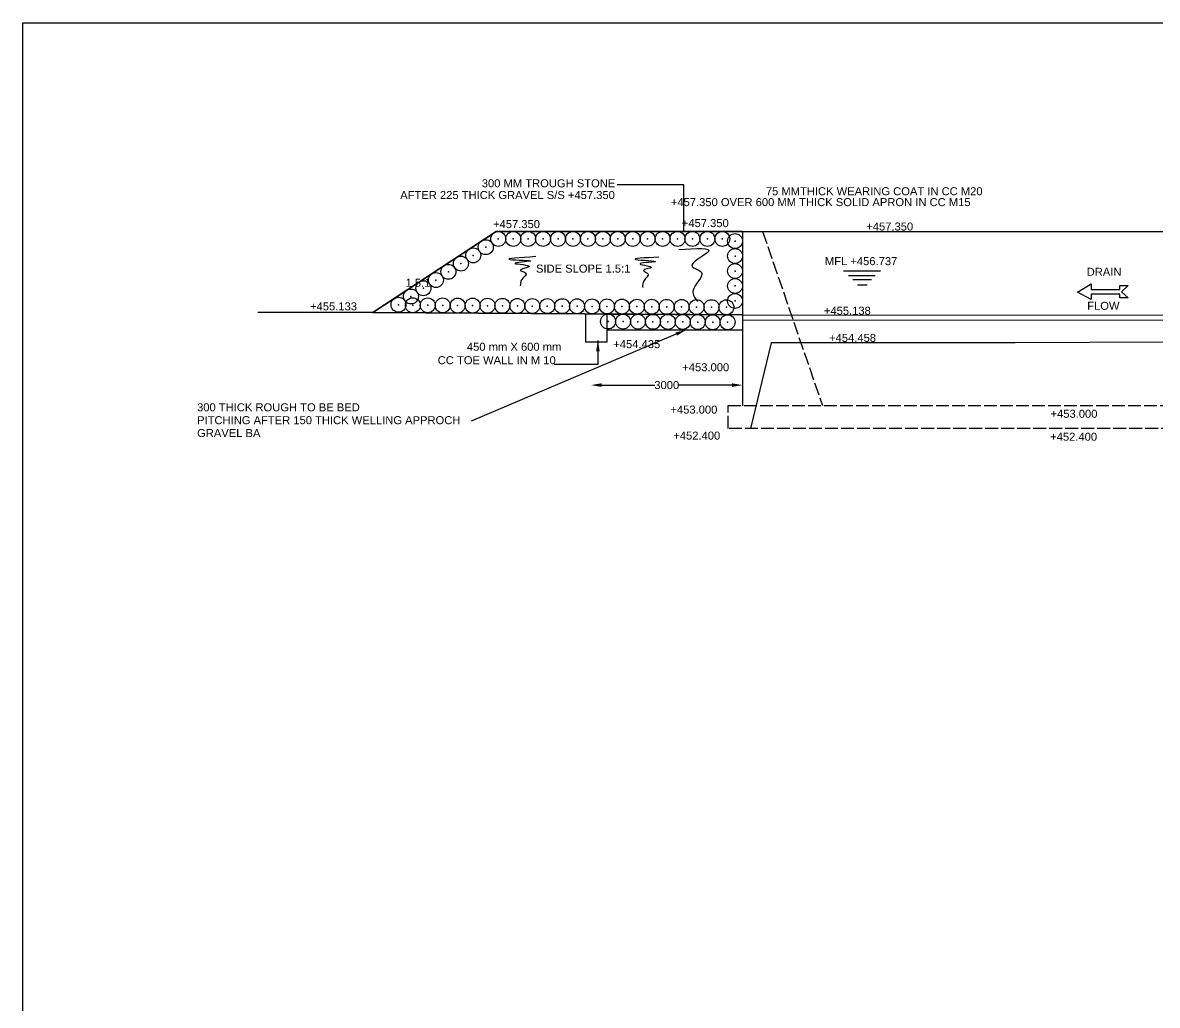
# Model space of a CAD drawing. Header units: millimetres. Extents: x -53212789 to -53204060, y 22133379 to 22139062.
# Drawn here: x -53212789 to -53210662, y 22136955 to 22138796 of the extents above; entities that cross this region are included whole.
import ezdxf

# ---------------------------------------------------------------- set-up
doc = ezdxf.new("R2010")
doc.units = ezdxf.units.MM
doc.header["$MEASUREMENT"] = 0
doc.header["$PDMODE"] = 32
doc.header["$PDSIZE"] = 28
doc.linetypes.add('ACAD_ISO02W100', pattern=[15, 12, -3])
doc.layers.add('DRAWING', color=2, linetype='Continuous')
doc.layers.add('TEXT', color=7, linetype='Continuous')
doc.styles.get("Standard").update_dxf_attribs({"font": 'arial.ttf', "height": 15})
doc.dimstyles.get("Standard").update_dxf_attribs({"dimtxt": 20, "dimasz": 20, "dimexe": 0.18, "dimexo": 0.0625, "dimgap": 0.09, "dimtad": 0, "dimdec": 0, "dimzin": 0, "dimdsep": 46, "dimtxsty": 'Standard', "dimcen": 0.09, "dimse1": 1, "dimse2": 1, "dimadec": 0, "dimazin": 0, "dimtfac": 1, "dimtdec": 0, "dimtofl": 0, "dimtmove": 0, "dimatfit": 3, "dimfxl": 1, "dimtolj": 1, "dimtzin": 0, "dimarcsym": 0})

# ---------------------------------------------------------------- blocks, each defined once
blk = doc.blocks.new('*D57')
at = {"layer": 'Defpoints', "color": 0, "transparency": 16777216}
for p in [(-53211723.9, 22138144.6), (-53211439.5, 22138144.6), (-53211439.5, 22138116.9)]:
    blk.add_point(p, dxfattribs=at)
at = {"layer": 'TEXT', "color": 0, "lineweight": -2, "transparency": 16777216}
for p, q in [((-53211703.9, 22138116.9), (-53211604.2, 22138116.9)), ((-53211459.5, 22138116.9), (-53211559.3, 22138116.9))]:
    blk.add_line(p, q, dxfattribs=at)
at = {"layer": 'TEXT', "color": 0, "transparency": 16777216}
for points in [[(-53211703.9, 22138120.3), (-53211703.9, 22138113.6), (-53211723.9, 22138116.9)], [(-53211459.5, 22138120.3), (-53211459.5, 22138113.6), (-53211439.5, 22138116.9)]]:
    blk.add_solid(points, dxfattribs=at)
at = {"layer": 'TEXT', "color": 0, "transparency": 16777216, "insert": (-53211581.7, 22138116.9), "char_height": 15, "attachment_point": 5}
blk.add_mtext('\\A1;3000', dxfattribs=at)

msp = doc.modelspace()

# ---------------------------------------------------------------- linework, layer by layer
at = {"layer": 'DRAWING', "color": 0}
for points in [[(-53211439.5, 22138405), (-53209907.3, 22138405), (-53209907.3, 22138390), (-53209800.7, 22138390), (-53209800.7, 22138393.9), (-53207873.6, 22138393.9), (-53207873.6, 22138431.8), (-53207007.5, 22138431.8), (-53206988.3, 22138450.9), (-53206511.9, 22138450.9), (-53206415.2, 22138357.6), (-53205970.1, 22138357.6)], [(-53211439.5, 22138248.5), (-53206890.1, 22138248.1), (-53206890.1, 22138450.9)], [(-53211439.5, 22138405), (-53211901.7, 22138405), (-53212132.5, 22138252.9), (-53212348.1, 22138252.9)], [(-53212132.5, 22138252.9), (-53211901.7, 22138405), (-53211439.5, 22138405), (-53211439.5, 22138248.5), (-53212132.5, 22138252.9)], [(-53211439.5, 22138405), (-53211439.5, 22138078.2)], [(-53211250.1, 22138331.2), (-53211180.9, 22138331.2)], [(-53211241.1, 22138322.2), (-53211191.1, 22138322.2)], [(-53211233.1, 22138314.5), (-53211198, 22138314.5)], [(-53211224, 22138304.9), (-53211206, 22138304.9)], [(-53212132.5, 22138252.9), (-53211439.5, 22138248.5)], [(-53211733.9, 22138250.3), (-53211733.9, 22138198.3), (-53211693.4, 22138198.3), (-53211693.1, 22138250.1)], [(-53211693.1, 22138250.1), (-53211439.5, 22138248.5)], [(-53211439.5, 22138238.3), (-53206890.1, 22138241.1)], [(-53211693.3, 22138220.4), (-53211439.5, 22138220.4)], [(-53210928.7, 22138196.1), (-53211385.7, 22138196.1), (-53211424.9, 22138035.3)], [(-53209951.2, 22138200.6), (-53210928.7, 22138196.1)]]:
    msp.add_lwpolyline(points, dxfattribs=at)
at = {"layer": 'DRAWING', "color": 0, "linetype": 'ACAD_ISO02W100', "ltscale": 2}
for points in [[(-53211402, 22138405), (-53211289.9, 22138078.6)], [(-53210000.7, 22138035.3), (-53211466.7, 22138035.3), (-53211466.7, 22138078.6), (-53209987.2, 22138078.6)]]:
    msp.add_lwpolyline(points, dxfattribs=at)
at = {"layer": 'DRAWING', "color": 0}
for points in [[(-53211558.8, 22138370.8), (-53211504.3, 22138366.2), (-53211533.8, 22138339), (-53211517.2, 22138329.2), (-53211532.6, 22138292.9), (-53211524.1, 22138273.8)], [(-53211827.3, 22138357.7), (-53211875.3, 22138352.2), (-53211837.3, 22138349.4), (-53211866.4, 22138345), (-53211839.6, 22138339), (-53211856.6, 22138331.8), (-53211845.6, 22138326.9), (-53211853.7, 22138314), (-53211856.2, 22138302.7)], [(-53211596.4, 22138356.5), (-53211639.5, 22138352.4), (-53211603.2, 22138348), (-53211631.8, 22138343.8), (-53211610.5, 22138337.2), (-53211625.5, 22138331.9), (-53211617.1, 22138325.6), (-53211624.3, 22138313.2), (-53211626.8, 22138299.8)]]:
    msp.add_spline(points, degree=3, dxfattribs=at)
for p in [(-53211897.5, 22138390.8), (-53211869.5, 22138390.9), (-53211841.5, 22138390.9), (-53211813.5, 22138390.9), (-53211785.5, 22138390.9), (-53211757.5, 22138390.9), (-53211729.5, 22138390.9), (-53211701.5, 22138390.9), (-53211673.5, 22138390.9), (-53211645.5, 22138390.9), (-53211617.5, 22138390.9), (-53211589.5, 22138390.9), (-53211561.5, 22138390.9), (-53211533.5, 22138390.9), (-53211505.5, 22138390.9), (-53211477.5, 22138390.9), (-53211453.7, 22138386.7), (-53211944.3, 22138360), (-53211920.9, 22138375.4), (-53211453.7, 22138358.7), (-53211967.6, 22138344.6), (-53211991, 22138329.2), (-53211453.7, 22138330.7), (-53212037.8, 22138298.4), (-53212014.4, 22138313.8), (-53211453.7, 22138302.7), (-53212061.2, 22138283), (-53211453.7, 22138274.7), (-53212084.5, 22138267.5), (-53212057.7, 22138266.6), (-53212029.7, 22138266.4), (-53212001.7, 22138266.2), (-53211973.7, 22138266), (-53211945.7, 22138265.9), (-53211917.7, 22138265.7), (-53211889.7, 22138265.5), (-53211861.7, 22138265.3), (-53211833.7, 22138265.1), (-53211805.7, 22138265), (-53211777.7, 22138264.8), (-53211749.7, 22138264.6), (-53211721.7, 22138264.4), (-53211693.7, 22138264.3), (-53211665.7, 22138264.1), (-53211637.7, 22138263.9), (-53211609.8, 22138263.7), (-53211581.8, 22138263.6), (-53211553.8, 22138263.4), (-53211525.8, 22138263.2), (-53211497.8, 22138263), (-53211469.8, 22138262.8), (-53211691.6, 22138236.1), (-53211663.6, 22138235.9), (-53211635.6, 22138235.7), (-53211607.6, 22138235.5), (-53211579.6, 22138235.4), (-53211551.6, 22138235.2), (-53211523.6, 22138235), (-53211495.6, 22138234.8), (-53211467.6, 22138234.7)]:
    msp.add_point(p, dxfattribs=at)
at = {"layer": 'TEXT', "color": 0}
msp.add_lwpolyline([(-53204221, 22133378.6), (-53212789, 22133378.6), (-53212789, 22138796), (-53204221, 22138796)], close=True, dxfattribs=at)
at = {"layer": 'TEXT'}
msp.add_lwpolyline([(-53211549.4, 22138405), (-53211549.4, 22138491.9), (-53211674.5, 22138491.9)], dxfattribs=at)
at = {"layer": 'TEXT', "color": 0}
msp.add_lwpolyline([(-53210785.9, 22138296.3), (-53210732.6, 22138296.3), (-53210732.6, 22138303.5), (-53210716.9, 22138303.5), (-53210729, 22138291.8), (-53210716.9, 22138280.7), (-53210732.6, 22138280.7), (-53210732.6, 22138287.3), (-53210785.9, 22138287.3), (-53210785.9, 22138277.4), (-53210811.5, 22138291.3), (-53210785.9, 22138306.8), (-53210785.9, 22138296.3)], dxfattribs=at)

# ---------------------------------------------------------------- texts
for s, p in [('300 MM TROUGH STONE ', (-53211928.4, 22138487.6)), ('AFTER 225 THICK GRAVEL S/S +457.350', (-53212081.3, 22138465.6)), ('75 MMTHICK WEARING COAT IN CC M20', (-53211395.9, 22138472.7)), ('+457.350 OVER 600 MM THICK SOLID APRON IN CC M15', (-53211574, 22138452.3)), ('+457.350', (-53211907.3, 22138411.1)), ('+457.350', (-53211553.4, 22138413)), ('+457.350', (-53211207.7, 22138406.6)), ('MFL +456.737', (-53211285.2, 22138341.7)), ('SIDE SLOPE 1.5:1', (-53211826.8, 22138327.7)), ('DRAIN ', (-53210794.5, 22138321.7)), ('1.5:1', (-53212071.4, 22138301.2)), ('+455.133', (-53212250.3, 22138257)), ('FLOW ', (-53210793.5, 22138258)), ('+455.138', (-53211287.1, 22138248.8)), ('+454.435', (-53211681.9, 22138186.2)), ('+454.458', (-53211277.4, 22138197.9)), ('450 mm X 600 mm ', (-53211956.3, 22138181.3)), ('CC TOE WALL IN M 10', (-53212011, 22138156.1)), ('+453.000', (-53211552.6, 22138142.9)), ('300 THICK ROUGH TO BE BED ', (-53212462.1, 22138067.8)), ('+453.000', (-53211574.8, 22138063.5)), ('PITCHING AFTER 150 THICK WELLING APPROCH', (-53212462.1, 22138043.7)), ('+453.000', (-53210862.3, 22138055.7)), ('GRAVEL BA', (-53212462.1, 22138019.6)), ('+452.400', (-53211569.4, 22138014.8)), ('+452.400', (-53210862.9, 22138012.7))]:
    msp.add_text(s, height=15, dxfattribs=at).set_placement(p)

# ---------------------------------------------------------------- dimensions: what is measured, and where the dimension line sits
dim = msp.add_linear_dim(base=(-53211439.5, 22138116.9), p1=(-53211723.9, 22138144.6), p2=(-53211439.5, 22138144.6), text='3000', dimstyle='Standard', dxfattribs=at)
dim.commit()
dim.dimension.update_dxf_attribs({"geometry": '*D57', "text_midpoint": (-53211581.7, 22138116.9)})

# ---------------------------------------------------------------- leaders
for points in [[(-53211545.3, 22138220.4), (-53211948.4, 22138049.3)], [(-53211710.8, 22138200.4), (-53211710.8, 22138155.7), (-53211792.9, 22138155.7)]]:
    msp.add_leader(points, dimstyle='Standard', override={"dimgap": 0.09, "dimtad": 0}, dxfattribs=at)

doc.saveas('drawing.dxf')
